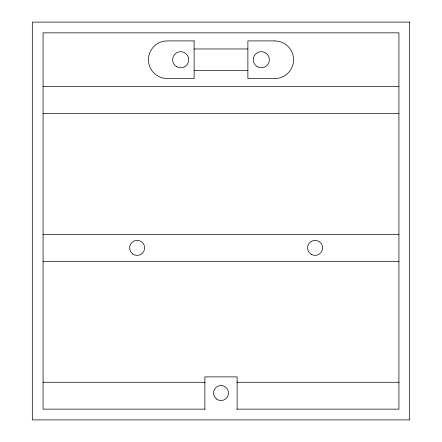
<?xml version="1.0" encoding="UTF-8"?>
<svg xmlns="http://www.w3.org/2000/svg" width="442" height="442" viewBox="0 0 442 442"><rect width="100%" height="100%" fill="white"/><g stroke="black" fill="none" stroke-linecap="round" stroke-linejoin="round"><path stroke-width="0.66" d="M194.121 48.979L247.879 48.979M194.121 70.482L247.879 70.482M43.067 86.61L398.933 86.61M43.067 113.489L398.933 113.489M43.067 234.437L398.933 234.437M43.067 261.316L398.933 261.316M43.067 382.269L205.138 382.269M236.862 382.269L398.933 382.269M205.138 409.148L43.067 409.148L43.067 32.852L398.933 32.852L398.933 409.148L236.862 409.148M237.127 409.148L237.127 376.893L204.873 376.893L204.873 409.148M409.684 22.1L32.316 22.1L32.316 419.9L409.684 419.9L409.684 22.1M194.121 40.913L167.242 40.913A18.813 18.813 0 0 0 148.429 59.731A18.813 18.813 0 0 0 167.242 78.543L194.121 78.543L194.121 40.913M274.758 40.913L247.879 40.913L247.879 78.543L274.758 78.543A18.813 18.813 0 0 0 293.571 59.731A18.813 18.813 0 0 0 274.758 40.913M176.651 66.714A8.061 8.061 0 0 0 188.745 59.731A8.061 8.061 0 0 0 176.651 52.747A8.061 8.061 0 0 0 176.651 66.714M257.288 66.714A8.061 8.061 0 0 0 269.382 59.731A8.061 8.061 0 0 0 257.288 52.747A8.061 8.061 0 0 0 257.288 66.714M216.221 398.833A7.525 7.525 0 0 0 228.426 394.253A7.525 7.525 0 0 0 218.359 385.976A7.525 7.525 0 0 0 216.221 398.833M311.312 254.399A7.525 7.525 0 0 0 322.599 247.879A7.525 7.525 0 0 0 311.312 241.36A7.525 7.525 0 0 0 311.312 254.399M132.589 253.874A7.525 7.525 0 0 0 144.606 248.818A7.525 7.525 0 0 0 134.219 240.94A7.525 7.525 0 0 0 132.589 253.874"/></g></svg>
